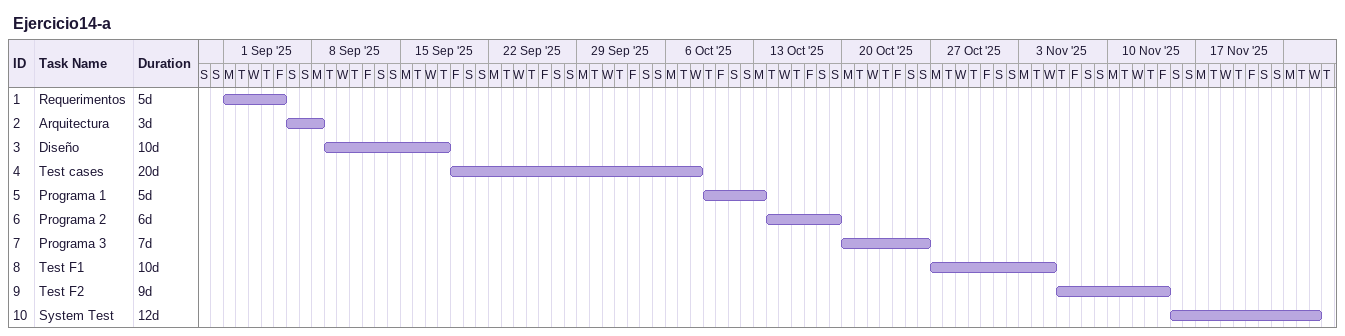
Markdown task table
Ejercicio14-a

| ID | Task | Duration | Start | Finish |
|---|---|---|---|---|
| 1 | Requerimentos | 5d | 2025-09-01 | 2025-09-05 |
| 2 | Arquitectura | 3d | 2025-09-06 | 2025-09-08 |
| 3 | Diseño | 10d | 2025-09-09 | 2025-09-18 |
| 4 | Test cases | 20d | 2025-09-19 | 2025-10-08 |
| 5 | Programa 1 | 5d | 2025-10-09 | 2025-10-13 |
| 6 | Programa 2 | 6d | 2025-10-14 | 2025-10-19 |
| 7 | Programa 3 | 7d | 2025-10-20 | 2025-10-26 |
| 8 | Test F1 | 10d | 2025-10-27 | 2025-11-05 |
| 9 | Test F2 | 9d | 2025-11-06 | 2025-11-14 |
| 10 | System Test | 12d | 2025-11-15 | 2025-11-26 |
